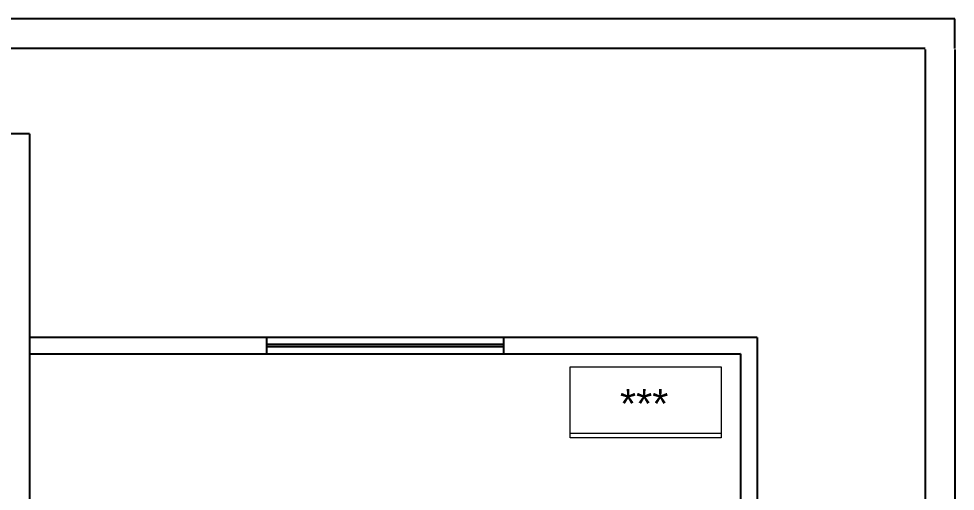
# Model space of a CAD drawing. Header units: millimetres. Extents: x -5354 to 175654, y 1543 to 8261111.
# Drawn here: x 13472 to 21372, y 14493 to 18481 of the extents above; entities that cross this region are included whole.
import ezdxf

# ---------------------------------------------------------------- set-up
doc = ezdxf.new("R2010")
doc.units = ezdxf.units.MM
doc.layers.add('Moveis', color=250, linetype='Continuous', lineweight=13)
doc.layers.add('Muro', color=7, linetype='Continuous')
doc.layers.add('Planta', color=7, linetype='Continuous')
doc.styles.get("Standard").update_dxf_attribs({"font": 'arial.ttf'})

msp = doc.modelspace()

# ---------------------------------------------------------------- linework, layer by layer
at = {"layer": 'Moveis'}
msp.add_lwpolyline([(18123, 15542.5), (19397.3, 15542.5), (19397.3, 14942.5), (18123, 14942.5), (18123, 15542.5)], dxfattribs=at)
at = {"layer": 'Moveis', "color": 253}
msp.add_lwpolyline([(18123, 14982.5), (19397.3, 14982.5)], dxfattribs=at)
at = {"layer": 'Muro'}
for p, q in [((21119.1, 18480.7), (-5044.1, 18480.7)), ((21369.1, 18479.4), (21119.1, 18480.7)), ((21369.1, 18230.7), (21369.1, 18479.4)), ((21119.1, 18230.7), (-5044.1, 18230.7)), ((21122.4, 1784.2), (21122.4, 18221.7)), ((21372.4, 1784.2), (21372.4, 18221.7))]:
    msp.add_line(p, q, dxfattribs=at)
at = {"layer": 'Planta'}
for p, q in [((13561.7, 17509.1), (2422.1, 17509.1)), ((13561.7, 17509.1), (13562, 12309.1)), ((19701.8, 15790.8), (13561.8, 15790.3)), ((13561.8, 15790.6), (13561.8, 15790.3)), ((15561.8, 15790.4), (15561.8, 15650.3)), ((17561.8, 15730.7), (15561.8, 15730.5)), ((17561.8, 15790.5), (17561.8, 15650.5)), ((19561.8, 15790.8), (19561.8, 15790.8)), ((19701.8, 15790.8), (19702.1, 8510.6)), ((19561.8, 15651.4), (13561.8, 15650.6)), ((13561.8, 15650.6), (13561.8, 15650.6)), ((19561.8, 15650.6), (13561.8, 15650.2)), ((19561.8, 15650.6), (13561.8, 15650.2)), ((17561.8, 15710.5), (15561.8, 15710.3)), ((19561.8, 15651.4), (19562.1, 8650.6))]:
    msp.add_line(p, q, dxfattribs=at)

# ---------------------------------------------------------------- texts
at = {"layer": 'Moveis', "color": 253, "insert": (18544.2, 15357.1), "char_height": 250, "attachment_point": 1}
msp.add_mtext_dynamic_manual_height_columns('***', width=470.14, gutter_width=12.5, heights=[0], dxfattribs=at)

doc.saveas('drawing.dxf')
